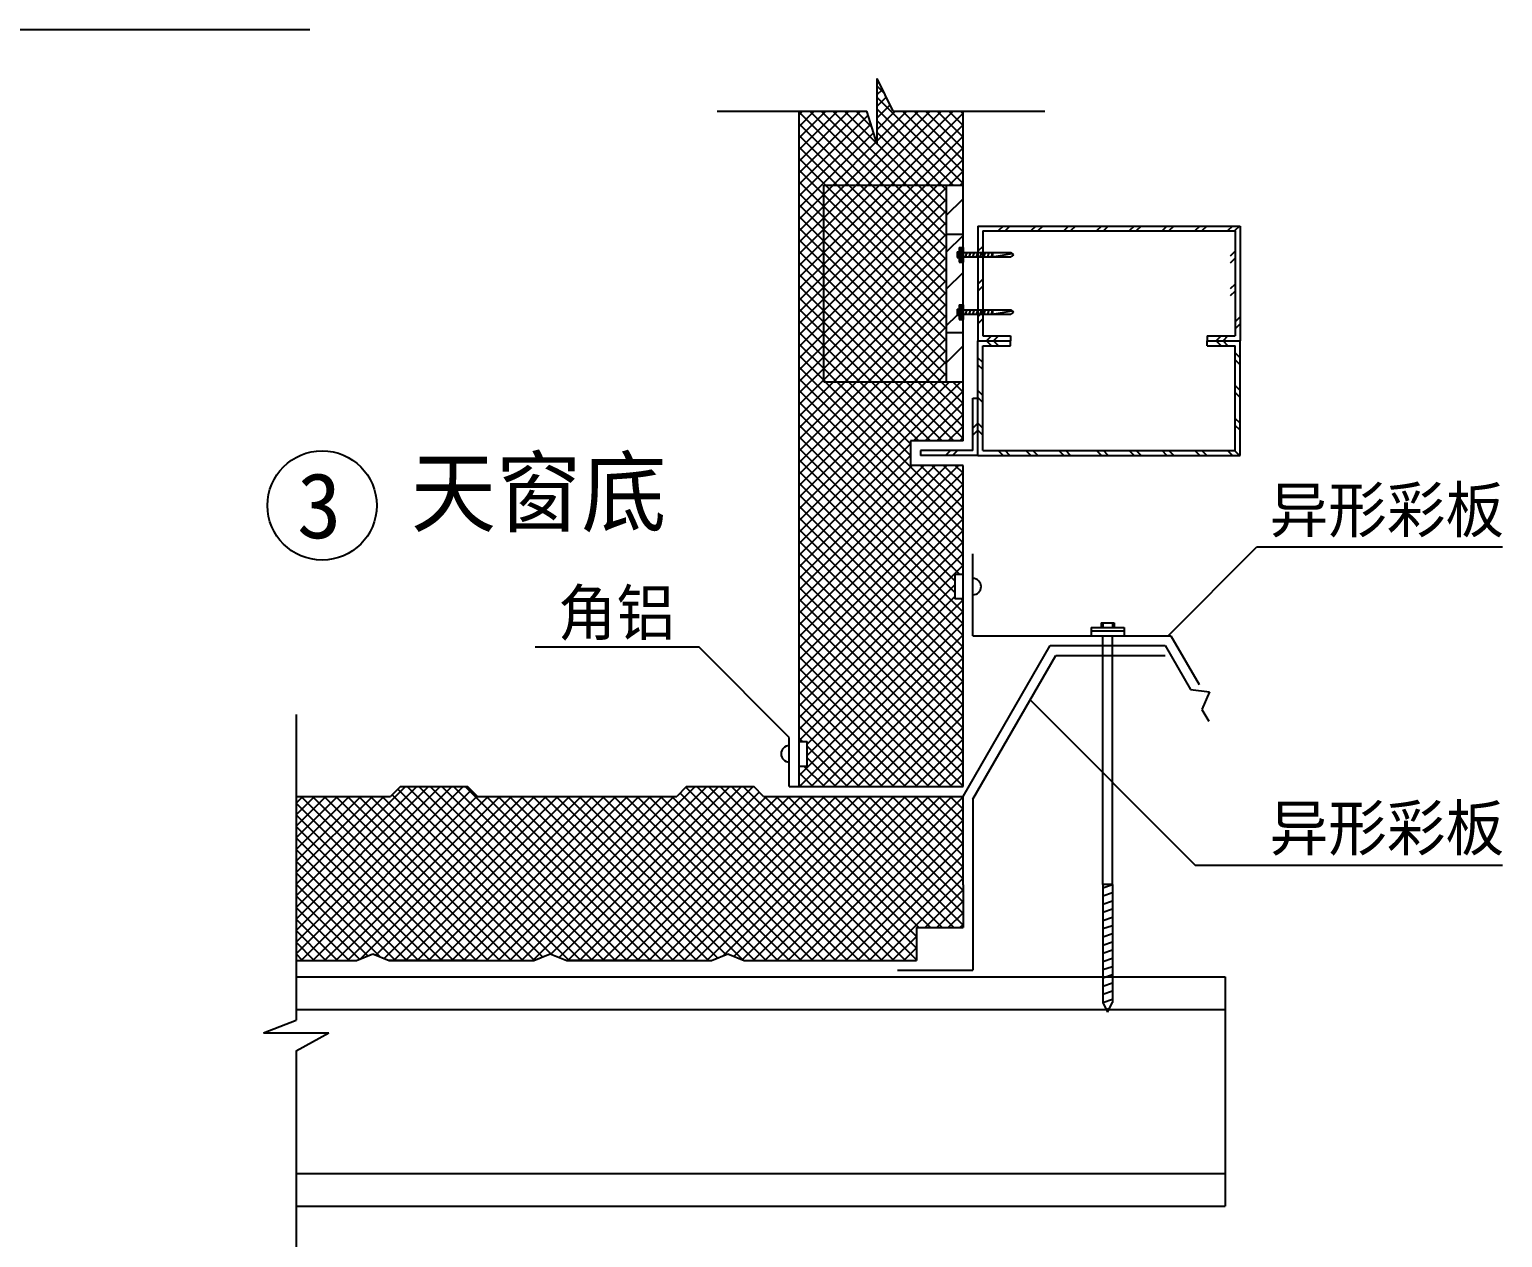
# Model space of a CAD drawing. Header units: metres. Extents: x 3 to 20502, y 1020 to 33464.
# Drawn here: x 10080 to 19066, y 9662 to 17032 of the extents above; entities that cross this region are included whole.
import ezdxf

# ---------------------------------------------------------------- set-up
doc = ezdxf.new("R2010")
doc.units = ezdxf.units.M
for name, color, linetype in [('1', 2, 'Continuous'), ('2', 3, 'Continuous'), ('4', 5, 'Continuous'), ('5', 6, 'Continuous')]:
    doc.layers.add(name, color=color, linetype=linetype)

msp = doc.modelspace()

# ---------------------------------------------------------------- hatches: boundary and pattern name
at = {"layer": '5'}
h = msp.add_hatch(dxfattribs=at)
h.set_pattern_fill('_U', scale=50)
h.set_pattern_definition([(45, (0, 0), (-112.2532, 112.2532), [])])
h.paths.add_polyline_path([(15674.54, 15782.8), (15774.54, 15782.8), (15774.54, 16082.8), (15674.54, 16082.8)])
h.paths.add_polyline_path([(15674.54, 15182.8), (15774.54, 15182.8), (15774.54, 15262.8), (15752.04, 15262.8), (15752.04, 15289.8), (15738.54, 15289.8), (15738.54, 15325.8), (15752.04, 15325.8), (15752.04, 15352.8), (15774.54, 15352.8), (15774.54, 15612.8), (15752.04, 15612.8), (15752.04, 15639.8), (15738.54, 15639.8), (15738.54, 15675.8), (15752.04, 15675.8), (15752.04, 15702.8), (15774.54, 15702.8), (15774.54, 15782.8), (15674.54, 15782.8)])
h.paths.add_polyline_path([(15674.54, 14882.8), (15774.54, 14882.8), (15774.54, 15182.8), (15674.54, 15182.8)])

# ---------------------------------------------------------------- linework, layer by layer
for p, q in [((9516.81, 17032.06), (11790.59, 17032.06)), ((14924.54, 16082.8), (15774.54, 16082.8)), ((14924.54, 14882.8), (14924.54, 16082.8)), ((15674.54, 14882.8), (15674.54, 16082.8)), ((15674.54, 15782.8), (15774.54, 15782.8)), ((15674.54, 15182.8), (15774.54, 15182.8)), ((14924.54, 14882.8), (15774.54, 14882.8))]:
    msp.add_line(p, q)
at = {"layer": '1'}
for p, q in [((14774.54, 12412.8), (14774.54, 16532.8)), ((15774.54, 14522.8), (15774.54, 16532.8)), ((15774.54, 12412.8), (15774.54, 14372.8)), ((15834.54, 13332.8), (15834.54, 13832.8)), ((15834.54, 13332.8), (17042.74, 13332.8)), ((17042.74, 13332.8), (17214.41, 13035.48)), ((15774.54, 12352.8), (16305.73, 13272.8)), ((15834.54, 12336.72), (16340.37, 13212.8)), ((16305.73, 13272.8), (17008.1, 13272.8)), ((16340.37, 13212.8), (17008.1, 13212.8)), ((17008.1, 13272.8), (17162.45, 13005.48)), ((17162.45, 13005.48), (17278.27, 12991.53)), ((17278.27, 12991.53), (17232.45, 12884.24)), ((17232.45, 12884.24), (17273.7, 12812.8)), ((14714.54, 12412.8), (14714.54, 12712.8)), ((12342.49, 12412.8), (12282.49, 12352.8)), ((12342.49, 12412.8), (12752.49, 12412.8)), ((12812.49, 12352.8), (12752.49, 12412.8)), ((14088.51, 12412.8), (14028.51, 12352.8)), ((14088.51, 12412.8), (14498.51, 12412.8)), ((14558.51, 12352.8), (14498.51, 12412.8)), ((14714.54, 12412.8), (14974.54, 12412.8)), ((11706.41, 12352.8), (12282.49, 12352.8)), ((12812.49, 12352.8), (14028.51, 12352.8)), ((14558.51, 12352.8), (15774.54, 12352.8)), ((15834.54, 12336.72), (15834.54, 11292.8)), ((15774.54, 11812.8), (15774.54, 11552.8)), ((15489.86, 11552.8), (15774.54, 11552.8)), ((15489.86, 11552.8), (15489.86, 11352.8)), ((11708.07, 11352.8), (11706.41, 11352.8)), ((11706.41, 11352.8), (12073.97, 11352.8)), ((12073.97, 11352.8), (12173.97, 11392.8)), ((12173.97, 11392.8), (12273.97, 11352.8)), ((12791.02, 11352.8), (12273.97, 11352.8)), ((12273.97, 11352.8), (13156.91, 11352.8)), ((13156.91, 11352.8), (13256.91, 11392.8)), ((13256.91, 11392.8), (13356.91, 11352.8)), ((13873.97, 11352.8), (13356.91, 11352.8)), ((13356.91, 11352.8), (14239.86, 11352.8)), ((14239.86, 11352.8), (14339.86, 11392.8)), ((14339.86, 11392.8), (14439.86, 11352.8)), ((14439.86, 11352.8), (15489.86, 11352.8)), ((15374.54, 11292.8), (15834.54, 11292.8))]:
    msp.add_line(p, q, dxfattribs=at)
at = {"layer": '2'}
for p, q in [((15348.87, 16532.8), (15251, 16732.8)), ((15251, 16332.8), (15251, 16732.8)), ((14274.54, 16532.8), (15187.18, 16532.8)), ((15251, 16332.8), (15187.18, 16532.8)), ((15348.87, 16532.8), (16274.54, 16532.8)), ((15738.54, 15675.8), (15752.04, 15675.8)), ((15738.54, 15675.8), (15738.54, 15639.8)), ((15738.54, 15671.3), (15752.04, 15671.3)), ((15738.54, 15644.3), (15752.04, 15644.3)), ((15738.54, 15639.8), (15752.04, 15639.8)), ((15752.04, 15702.8), (15774.54, 15702.8)), ((15752.04, 15702.8), (15752.04, 15612.8)), ((15761.04, 15702.8), (15761.04, 15612.8)), ((15774.54, 15702.8), (15774.54, 15612.8)), ((15774.54, 15671.3), (16067.04, 15671.3)), ((15774.54, 15644.3), (16067.04, 15644.3)), ((15954.2, 15671.3), (15954.2, 15644.3)), ((15954.2, 15644.3), (16074.54, 15664.55)), ((16067.04, 15671.3), (16082.04, 15657.8)), ((16082.04, 15657.8), (16067.04, 15644.3)), ((15752.04, 15612.8), (15774.54, 15612.8)), ((15738.54, 15325.8), (15738.54, 15289.8)), ((15738.54, 15325.8), (15752.04, 15325.8)), ((15738.54, 15321.3), (15752.04, 15321.3)), ((15738.54, 15294.3), (15752.04, 15294.3)), ((15738.54, 15289.8), (15752.04, 15289.8)), ((15752.04, 15352.8), (15752.04, 15262.8)), ((15752.04, 15352.8), (15774.54, 15352.8)), ((15761.04, 15352.8), (15761.04, 15262.8)), ((15774.54, 15352.8), (15774.54, 15262.8)), ((15774.54, 15321.3), (16067.04, 15321.3)), ((15774.54, 15294.3), (16067.04, 15294.3)), ((15954.2, 15321.3), (15954.2, 15294.3)), ((15954.2, 15294.3), (16074.54, 15314.55)), ((16067.04, 15321.3), (16082.04, 15307.8)), ((16082.04, 15307.8), (16067.04, 15294.3)), ((15752.04, 15262.8), (15774.54, 15262.8)), ((15774.54, 14522.8), (15454.54, 14522.8)), ((15454.54, 14522.8), (15454.54, 14372.8)), ((15774.54, 14372.8), (15454.54, 14372.8)), ((17025.83, 13332.8), (17565.83, 13872.8)), ((19065.83, 13872.8), (17565.83, 13872.8)), ((15724.54, 13707.8), (15724.54, 13557.8)), ((15774.54, 13707.8), (15724.54, 13707.8)), ((15774.54, 13557.8), (15724.54, 13557.8)), ((16616.91, 13412.8), (16696.91, 13412.8)), ((16616.91, 13412.8), (16616.91, 13382.8)), ((16626.91, 13412.8), (16626.91, 13382.8)), ((16686.91, 13412.8), (16686.91, 13382.8)), ((16696.91, 13412.8), (16696.91, 13382.8)), ((16556.91, 13382.8), (16556.91, 13332.8)), ((16556.91, 13382.8), (16756.91, 13382.8)), ((16556.91, 13362.8), (16756.91, 13362.8)), ((16556.91, 13332.8), (16756.91, 13332.8)), ((16626.91, 11816.19), (16626.91, 13332.8)), ((16686.91, 11816.19), (16686.91, 13332.8)), ((16756.91, 13382.8), (16756.91, 13332.8)), ((14164.54, 13262.8), (13164.54, 13262.8)), ((14714.54, 12712.8), (14164.54, 13262.8)), ((16183.76, 12941.56), (17193.49, 11931.83)), ((11706.41, 12852.8), (11706.41, 10986.93)), ((14774.54, 12687.8), (14824.54, 12687.8)), ((14824.54, 12537.8), (14824.54, 12687.8)), ((14774.54, 12537.8), (14824.54, 12537.8)), ((14974.54, 12412.8), (15774.54, 12412.8)), ((15774.54, 11812.8), (15774.54, 12352.8)), ((19065.83, 11931.83), (17193.49, 11931.83)), ((16686.91, 11816.19), (16626.91, 11816.19)), ((16626.91, 11796.19), (16686.91, 11816.19)), ((16626.91, 11816.19), (16626.91, 11096.19)), ((16686.91, 11816.19), (16686.91, 11096.19)), ((16626.91, 11746.19), (16686.91, 11766.19)), ((16626.91, 11696.19), (16686.91, 11716.19)), ((16626.91, 11646.19), (16686.91, 11666.19)), ((16626.91, 11596.19), (16686.91, 11616.19)), ((16626.91, 11546.19), (16686.91, 11566.19)), ((16626.91, 11496.19), (16686.91, 11516.19)), ((16626.91, 11446.19), (16686.91, 11466.19)), ((16626.91, 11396.19), (16686.91, 11416.19)), ((16626.91, 11346.19), (16686.91, 11366.19)), ((11706.41, 11252.8), (17373.7, 11252.8)), ((16626.91, 11296.19), (16686.91, 11316.19)), ((16626.91, 11246.19), (16686.91, 11266.19)), ((17373.7, 11252.8), (17373.7, 9852.8)), ((16626.91, 11196.19), (16686.91, 11216.19)), ((16626.91, 11146.19), (16686.91, 11166.19)), ((16626.91, 11096.19), (16686.91, 11116.19)), ((16626.91, 11096.19), (16656.91, 11036.19)), ((16648.34, 11053.33), (16668.91, 11060.19)), ((16656.91, 11036.19), (16686.91, 11096.19)), ((11506.41, 10909.95), (11706.41, 10986.93)), ((11706.41, 11052.8), (17373.7, 11052.8)), ((11506.41, 10909.95), (11906.41, 10909.95)), ((11706.41, 10801.57), (11906.41, 10909.95)), ((11706.41, 10801.57), (11706.41, 9352.8)), ((11706.41, 10052.8), (17373.7, 10052.8)), ((11706.41, 9852.8), (17373.7, 9852.8))]:
    msp.add_line(p, q, dxfattribs=at)
for centre, start, end in [((15834.54, 13632.8), 270, 90), ((14714.54, 12612.8), 90, 270)]:
    msp.add_arc(centre, 50, start, end, dxfattribs=at)
at = {"layer": '4'}
msp.add_circle((11864.97, 14128.03), 333.22, dxfattribs=at)
at = {"layer": '5'}
for p, q in [((15251, 16705.17), (15259.52, 16713.69)), ((15292.5, 16645.36), (15251, 16686.87)), ((15251, 16634.46), (15282.65, 16666.11)), ((15251, 16563.75), (15305.96, 16618.71)), ((15340.13, 16527.03), (15251, 16616.16)), ((15251, 16493.04), (15330.82, 16572.86)), ((15713.64, 16082.8), (15251, 16545.44)), ((14774.54, 16511.55), (14795.78, 16532.8)), ((14774.54, 16440.84), (14866.49, 16532.8)), ((14774.54, 16370.13), (14937.2, 16532.8)), ((14774.54, 16299.42), (15007.91, 16532.8)), ((14774.54, 16228.71), (15078.62, 16532.8)), ((14774.54, 16158), (15149.33, 16532.8)), ((15218.67, 16082.8), (14774.54, 16526.93)), ((14774.54, 16087.29), (15191.65, 16504.4)), ((15147.96, 16082.8), (14774.54, 16456.22)), ((14774.54, 16016.58), (15210.05, 16452.1)), ((15289.38, 16082.8), (14839.38, 16532.8)), ((15360.09, 16082.8), (14910.09, 16532.8)), ((15430.8, 16082.8), (14980.8, 16532.8)), ((15250.82, 16333.48), (15051.51, 16532.8)), ((15052.89, 16082.8), (15502.89, 16532.8)), ((15215.17, 16439.84), (15122.22, 16532.8)), ((15123.6, 16082.8), (15573.6, 16532.8)), ((15194.31, 16082.8), (15644.31, 16532.8)), ((15251, 16422.33), (15361.47, 16532.8)), ((15251, 16351.62), (15432.18, 16532.8)), ((15642.93, 16082.8), (15251, 16474.73)), ((15265.02, 16082.8), (15715.02, 16532.8)), ((15774.54, 16092.61), (15334.35, 16532.8)), ((15335.73, 16082.8), (15774.54, 16521.61)), ((15774.54, 16163.32), (15405.06, 16532.8)), ((15406.44, 16082.8), (15774.54, 16450.89)), ((15774.54, 16234.04), (15475.77, 16532.8)), ((15774.54, 16304.75), (15546.48, 16532.8)), ((15774.54, 16375.46), (15617.2, 16532.8)), ((15774.54, 16446.17), (15687.91, 16532.8)), ((15774.54, 16516.88), (15758.62, 16532.8)), ((14774.54, 15945.87), (15229.33, 16400.66)), ((15077.25, 16082.8), (14774.54, 16385.51)), ((15572.22, 16082.8), (15251, 16404.02)), ((15477.15, 16082.8), (15774.54, 16380.18)), ((15006.54, 16082.8), (14774.54, 16314.8)), ((14982.18, 16082.8), (15247.23, 16347.85)), ((15501.51, 16082.8), (15251, 16333.31)), ((15547.86, 16082.8), (15774.54, 16309.47)), ((14935.82, 16082.8), (14774.54, 16244.09)), ((15618.57, 16082.8), (15774.54, 16238.76)), ((14924.54, 16023.37), (14774.54, 16173.37)), ((14924.54, 15952.66), (14774.54, 16102.66)), ((15689.28, 16082.8), (15774.54, 16168.05)), ((15759.99, 16082.8), (15774.54, 16097.34)), ((14924.54, 15881.95), (14774.54, 16031.95)), ((14774.54, 15875.16), (14924.54, 16025.16)), ((14924.54, 16025.16), (14982.18, 16082.8)), ((14924.54, 15954.45), (15052.89, 16082.8)), ((14924.54, 15883.74), (15123.6, 16082.8)), ((14924.54, 15813.03), (15194.31, 16082.8)), ((14924.54, 15742.32), (15265.02, 16082.8)), ((14924.54, 15671.61), (15335.73, 16082.8)), ((14924.54, 15600.89), (15406.44, 16082.8)), ((14924.54, 15530.18), (15477.15, 16082.8)), ((14924.54, 15459.47), (15547.86, 16082.8)), ((14924.54, 15388.76), (15618.57, 16082.8)), ((14924.54, 15318.05), (15674.54, 16068.05)), ((15674.54, 15273.37), (14924.54, 16023.37)), ((14924.54, 15247.34), (15674.54, 15997.34)), ((15674.54, 15344.09), (14935.82, 16082.8)), ((15674.54, 15414.8), (15006.54, 16082.8)), ((15674.54, 15485.51), (15077.25, 16082.8)), ((15674.54, 15556.22), (15147.96, 16082.8)), ((15674.54, 15626.93), (15218.67, 16082.8)), ((15674.54, 15697.64), (15289.38, 16082.8)), ((15674.54, 15768.35), (15360.09, 16082.8)), ((15674.54, 15839.06), (15430.8, 16082.8)), ((15674.54, 15909.77), (15501.51, 16082.8)), ((15674.54, 15980.48), (15572.22, 16082.8)), ((15674.54, 16051.19), (15642.93, 16082.8)), ((14924.54, 15811.24), (14774.54, 15961.24)), ((14774.54, 15804.45), (14924.54, 15954.45)), ((15674.54, 15202.66), (14924.54, 15952.66)), ((14924.54, 15176.63), (15674.54, 15926.63)), ((14924.54, 15740.53), (14774.54, 15890.53)), ((14774.54, 15733.74), (14924.54, 15883.74)), ((14924.54, 15669.82), (14774.54, 15819.82)), ((15674.54, 15131.95), (14924.54, 15881.95)), ((14924.54, 15105.92), (15674.54, 15855.92)), ((15864.54, 15832.8), (15864.54, 15132.8)), ((15864.54, 15832.8), (17464.54, 15832.8)), ((16018.6, 15832.8), (15988.6, 15802.8)), ((16061.03, 15832.8), (16031.03, 15802.8)), ((16218.6, 15832.8), (16188.6, 15802.8)), ((16261.03, 15832.8), (16231.03, 15802.8)), ((16418.6, 15832.8), (16388.6, 15802.8)), ((16461.03, 15832.8), (16431.03, 15802.8)), ((16618.6, 15832.8), (16588.6, 15802.8)), ((16661.03, 15832.8), (16631.03, 15802.8)), ((16818.6, 15832.8), (16788.6, 15802.8)), ((16861.03, 15832.8), (16831.03, 15802.8)), ((17018.6, 15832.8), (16988.6, 15802.8)), ((17061.03, 15832.8), (17031.03, 15802.8)), ((17218.6, 15832.8), (17188.6, 15802.8)), ((17261.03, 15832.8), (17231.03, 15802.8)), ((17418.6, 15832.8), (17388.6, 15802.8)), ((17461.03, 15832.8), (17431.03, 15802.8)), ((17464.54, 15832.8), (17464.54, 15132.8)), ((14774.54, 15663.03), (14924.54, 15813.03)), ((14924.54, 15599.11), (14774.54, 15749.11)), ((14774.54, 15592.32), (14924.54, 15742.32)), ((15674.54, 15061.24), (14924.54, 15811.24)), ((14924.54, 15035.21), (15674.54, 15785.21)), ((15674.54, 14990.53), (14924.54, 15740.53)), ((15894.54, 15802.8), (15894.54, 15162.8)), ((15894.54, 15802.8), (17434.54, 15802.8)), ((17434.54, 15802.8), (17434.54, 15162.8)), ((14924.54, 15528.4), (14774.54, 15678.4)), ((14774.54, 15521.61), (14924.54, 15671.61)), ((14924.54, 14964.5), (15674.54, 15714.5)), ((15674.54, 14919.82), (14924.54, 15669.82)), ((14924.54, 14893.79), (15674.54, 15643.79)), ((15797.04, 15671.3), (15788.04, 15644.3)), ((15819.54, 15671.3), (15810.54, 15644.3)), ((15842.04, 15671.3), (15833.04, 15644.3)), ((15864.54, 15671.3), (15855.54, 15644.3)), ((15894.54, 15708.74), (15864.54, 15678.74)), ((15894.54, 15666.31), (15864.54, 15636.31)), ((15887.04, 15671.3), (15878.04, 15644.3)), ((15909.54, 15671.3), (15900.54, 15644.3)), ((15932.04, 15671.3), (15923.04, 15644.3)), ((15954.54, 15671.3), (15945.54, 15644.3)), ((17434.54, 15678.74), (17404.54, 15648.74)), ((17434.54, 15636.31), (17404.54, 15606.31)), ((14924.54, 15457.69), (14774.54, 15607.69)), ((14774.54, 15450.89), (14924.54, 15600.89)), ((15640.85, 14882.8), (14924.54, 15599.11)), ((14984.26, 14882.8), (15674.54, 15573.08)), ((14924.54, 15386.98), (14774.54, 15536.98)), ((14774.54, 15380.18), (14924.54, 15530.18)), ((14924.54, 15316.27), (14774.54, 15466.27)), ((14774.54, 15309.47), (14924.54, 15459.47)), ((15570.14, 14882.8), (14924.54, 15528.4)), ((15499.43, 14882.8), (14924.54, 15457.69)), ((15054.97, 14882.8), (15674.54, 15502.37)), ((15894.54, 15508.74), (15864.54, 15478.74)), ((15894.54, 15466.31), (15864.54, 15436.31)), ((17434.54, 15478.74), (17404.54, 15448.74)), ((14924.54, 15245.56), (14774.54, 15395.56)), ((14774.54, 15238.76), (14924.54, 15388.76)), ((15428.72, 14882.8), (14924.54, 15386.98)), ((15125.68, 14882.8), (15674.54, 15431.66)), ((17434.54, 15436.31), (17404.54, 15406.31)), ((14924.54, 15174.85), (14774.54, 15324.85)), ((14774.54, 15168.05), (14924.54, 15318.05)), ((15358.01, 14882.8), (14924.54, 15316.27)), ((15196.39, 14882.8), (15674.54, 15360.95)), ((15267.1, 14882.8), (15674.54, 15290.23)), ((15797.04, 15321.3), (15788.04, 15294.3)), ((15819.54, 15321.3), (15810.54, 15294.3)), ((15842.04, 15321.3), (15833.04, 15294.3)), ((15864.54, 15321.3), (15855.54, 15294.3)), ((15894.54, 15308.74), (15864.54, 15278.74)), ((15887.04, 15321.3), (15878.04, 15294.3)), ((15909.54, 15321.3), (15900.54, 15294.3)), ((15932.04, 15321.3), (15923.04, 15294.3)), ((15954.54, 15321.3), (15945.54, 15294.3)), ((17464.54, 15278.74), (17434.54, 15248.74)), ((14924.54, 15104.14), (14774.54, 15254.14)), ((14774.54, 15097.34), (14924.54, 15247.34)), ((15287.3, 14882.8), (14924.54, 15245.56)), ((15337.81, 14882.8), (15674.54, 15219.52)), ((15894.54, 15266.31), (15864.54, 15236.31)), ((17464.54, 15236.31), (17434.54, 15206.31)), ((14924.54, 15033.43), (14774.54, 15183.43)), ((14774.54, 15026.63), (14924.54, 15176.63)), ((14924.54, 14962.71), (14774.54, 15112.71)), ((14774.54, 14955.92), (14924.54, 15105.92)), ((15216.59, 14882.8), (14924.54, 15174.85)), ((15145.87, 14882.8), (14924.54, 15104.14)), ((15408.52, 14882.8), (15674.54, 15148.81)), ((15864.54, 15132.8), (16064.54, 15132.8)), ((15864.54, 14432.8), (15864.54, 15132.8)), ((15864.54, 15132.8), (16064.54, 15132.8)), ((15894.54, 15162.8), (16064.54, 15162.8)), ((15894.54, 14462.8), (15894.54, 15102.8)), ((15894.54, 15102.8), (16064.54, 15102.8)), ((15948.6, 15162.8), (15918.6, 15132.8)), ((15948.6, 15102.8), (15918.6, 15132.8)), ((15991.03, 15162.8), (15961.03, 15132.8)), ((15991.03, 15102.8), (15961.03, 15132.8)), ((16064.54, 15162.8), (16064.54, 15132.8)), ((16064.54, 15102.8), (16064.54, 15132.8)), ((17264.54, 15162.8), (17264.54, 15132.8)), ((17264.54, 15162.8), (17434.54, 15162.8)), ((17264.54, 15132.8), (17464.54, 15132.8)), ((17264.54, 15102.8), (17264.54, 15132.8)), ((17264.54, 15132.8), (17464.54, 15132.8)), ((17264.54, 15102.8), (17434.54, 15102.8)), ((17348.6, 15162.8), (17318.6, 15132.8)), ((17348.6, 15102.8), (17318.6, 15132.8)), ((17391.03, 15162.8), (17361.03, 15132.8)), ((17391.03, 15102.8), (17361.03, 15132.8)), ((17434.54, 14462.8), (17434.54, 15102.8)), ((17464.54, 14432.8), (17464.54, 15132.8)), ((14924.54, 14892), (14774.54, 15042)), ((14774.54, 14885.21), (14924.54, 15035.21)), ((15075.16, 14882.8), (14924.54, 15033.43)), ((15479.23, 14882.8), (15674.54, 15078.1)), ((15549.94, 14882.8), (15674.54, 15007.39)), ((15894.54, 14999.29), (15864.54, 15029.29)), ((17464.54, 15029.29), (17434.54, 15059.29)), ((17464.54, 14986.86), (17434.54, 15016.86)), ((15774.54, 13971.29), (14774.54, 14971.29)), ((14774.54, 14814.5), (14924.54, 14964.5)), ((15004.45, 14882.8), (14924.54, 14962.71)), ((15620.65, 14882.8), (15674.54, 14936.68)), ((15894.54, 14956.86), (15864.54, 14986.86)), ((15774.54, 13900.58), (14774.54, 14900.58)), ((14774.54, 14743.79), (14924.54, 14893.79)), ((14774.54, 14673.08), (14984.26, 14882.8)), ((14774.54, 14602.37), (15054.97, 14882.8)), ((14774.54, 14531.66), (15125.68, 14882.8)), ((14774.54, 14460.95), (15196.39, 14882.8)), ((14774.54, 14390.23), (15267.1, 14882.8)), ((14774.54, 14319.52), (15337.81, 14882.8)), ((14774.54, 14248.81), (15408.52, 14882.8)), ((14774.54, 14178.1), (15479.23, 14882.8)), ((14774.54, 14107.39), (15549.94, 14882.8)), ((14774.54, 14036.68), (15620.65, 14882.8)), ((14774.54, 13965.97), (15691.36, 14882.8)), ((14774.54, 13895.26), (15762.08, 14882.8)), ((15774.54, 13829.87), (14774.54, 14829.87)), ((14933.74, 14882.8), (14924.54, 14892)), ((15774.54, 14042), (14933.74, 14882.8)), ((15454.54, 14432.71), (15004.45, 14882.8)), ((15454.54, 14503.43), (15075.16, 14882.8)), ((15505.87, 14522.8), (15145.87, 14882.8)), ((15576.59, 14522.8), (15216.59, 14882.8)), ((15647.3, 14522.8), (15287.3, 14882.8)), ((15718.01, 14522.8), (15358.01, 14882.8)), ((15774.54, 14536.98), (15428.72, 14882.8)), ((15774.54, 14607.69), (15499.43, 14882.8)), ((15774.54, 14678.4), (15570.14, 14882.8)), ((15774.54, 14749.11), (15640.85, 14882.8)), ((15774.54, 14819.82), (15711.56, 14882.8)), ((15894.54, 14799.29), (15864.54, 14829.29)), ((17464.54, 14829.29), (17434.54, 14859.29)), ((15774.54, 13759.16), (14774.54, 14759.16)), ((15472.79, 14522.8), (15774.54, 14824.55)), ((15543.5, 14522.8), (15774.54, 14753.84)), ((15834.54, 14462.8), (15834.54, 14782.8)), ((15834.54, 14782.8), (15864.54, 14782.8)), ((15894.54, 14756.86), (15864.54, 14786.86)), ((15864.54, 14432.8), (15864.54, 14782.8)), ((15864.54, 14432.8), (15864.54, 14782.8)), ((17464.54, 14786.86), (17434.54, 14816.86)), ((15755.19, 13707.8), (14774.54, 14688.45)), ((15614.21, 14522.8), (15774.54, 14683.13)), ((17464.54, 14629.29), (17434.54, 14659.29)), ((15724.54, 13667.74), (14774.54, 14617.74)), ((15684.92, 14522.8), (15774.54, 14612.42)), ((15864.54, 14629.29), (15834.54, 14599.29)), ((15864.54, 14586.86), (15834.54, 14556.86)), ((15894.54, 14599.29), (15864.54, 14629.29)), ((15894.54, 14556.86), (15864.54, 14586.86)), ((17464.54, 14586.86), (17434.54, 14616.86)), ((15724.54, 13597.03), (14774.54, 14547.03)), ((14774.54, 13824.55), (15454.54, 14504.55)), ((15774.54, 13476.32), (14774.54, 14476.32)), ((15755.63, 14522.8), (15774.54, 14541.71)), ((14774.54, 13753.84), (15454.54, 14433.84)), ((15774.54, 13405.61), (14774.54, 14405.61)), ((15834.54, 14462.8), (15514.54, 14462.8)), ((15514.54, 14462.8), (15514.54, 14432.8)), ((15864.54, 14432.8), (15514.54, 14432.8)), ((15698.05, 14462.8), (15668.05, 14432.8)), ((15740.47, 14462.8), (15710.47, 14432.8)), ((15864.54, 14432.8), (17464.54, 14432.8)), ((15894.54, 14462.8), (17434.54, 14462.8)), ((16018.6, 14432.8), (15988.6, 14462.8)), ((16061.03, 14432.8), (16031.03, 14462.8)), ((16188.6, 14432.8), (16158.6, 14462.8)), ((16231.03, 14432.8), (16201.03, 14462.8)), ((16388.6, 14432.8), (16358.6, 14462.8)), ((16431.03, 14432.8), (16401.03, 14462.8)), ((16618.6, 14432.8), (16588.6, 14462.8)), ((16661.03, 14432.8), (16631.03, 14462.8)), ((16818.6, 14432.8), (16788.6, 14462.8)), ((16861.03, 14432.8), (16831.03, 14462.8)), ((17018.6, 14432.8), (16988.6, 14462.8)), ((17061.03, 14432.8), (17031.03, 14462.8)), ((17218.6, 14432.8), (17188.6, 14462.8)), ((17261.03, 14432.8), (17231.03, 14462.8)), ((17418.6, 14432.8), (17388.6, 14462.8)), ((17461.03, 14432.8), (17431.03, 14462.8)), ((14774.54, 13683.13), (15464.21, 14372.8)), ((14774.54, 13612.42), (15534.92, 14372.8)), ((14774.54, 13541.71), (15605.63, 14372.8)), ((14774.54, 13471), (15676.34, 14372.8)), ((14774.54, 13400.28), (15747.05, 14372.8)), ((15774.54, 13334.9), (14774.54, 14334.9)), ((14774.54, 13329.57), (15774.54, 14329.57)), ((15774.54, 14112.71), (15514.45, 14372.8)), ((15774.54, 14183.43), (15585.16, 14372.8)), ((15774.54, 14254.14), (15655.87, 14372.8)), ((15774.54, 14324.85), (15726.59, 14372.8)), ((15774.54, 13264.19), (14774.54, 14264.19)), ((14774.54, 13258.86), (15774.54, 14258.86)), ((15774.54, 13193.48), (14774.54, 14193.48)), ((14774.54, 13188.15), (15774.54, 14188.15)), ((15774.54, 13122.77), (14774.54, 14122.77)), ((14774.54, 13117.44), (15774.54, 14117.44)), ((15774.54, 13052.05), (14774.54, 14052.05)), ((14774.54, 13046.73), (15774.54, 14046.73)), ((15774.54, 12981.34), (14774.54, 13981.34)), ((14774.54, 12976.02), (15774.54, 13976.02)), ((15774.54, 12910.63), (14774.54, 13910.63)), ((14774.54, 12905.31), (15774.54, 13905.31)), ((15774.54, 12839.92), (14774.54, 13839.92)), ((14774.54, 12834.6), (15774.54, 13834.6)), ((15774.54, 12769.21), (14774.54, 13769.21)), ((14774.54, 12763.89), (15774.54, 13763.89)), ((15774.54, 12698.5), (14774.54, 13698.5)), ((14774.54, 12693.18), (15724.54, 13643.18)), ((15774.54, 12627.79), (14774.54, 13627.79)), ((14824.54, 12672.47), (15724.54, 13572.47)), ((15774.54, 12557.08), (14774.54, 13557.08)), ((15774.54, 12486.37), (14774.54, 13486.37)), ((14774.54, 12481.05), (15774.54, 13481.05)), ((14824.54, 12601.76), (15774.54, 13551.76)), ((15774.54, 13547.03), (15763.77, 13557.8)), ((15774.54, 12415.66), (14774.54, 13415.66)), ((14777, 12412.8), (15774.54, 13410.34)), ((15706.69, 12412.8), (14774.54, 13344.95)), ((14847.71, 12412.8), (15774.54, 13339.62)), ((15635.98, 12412.8), (14774.54, 13274.24)), ((14918.42, 12412.8), (15774.54, 13268.91)), ((15565.27, 12412.8), (14774.54, 13203.53)), ((15494.55, 12412.8), (14774.54, 13132.82)), ((14989.13, 12412.8), (15774.54, 13198.2)), ((15059.84, 12412.8), (15774.54, 13127.49)), ((15423.84, 12412.8), (14774.54, 13062.11)), ((15130.55, 12412.8), (15774.54, 13056.78)), ((15353.13, 12412.8), (14774.54, 12991.39)), ((15201.26, 12412.8), (15774.54, 12986.07)), ((15282.42, 12412.8), (14774.54, 12920.68)), ((15271.97, 12412.8), (15774.54, 12915.36)), ((15211.71, 12412.8), (14774.54, 12849.97)), ((15141, 12412.8), (14774.54, 12779.26)), ((15342.68, 12412.8), (15774.54, 12844.65)), ((15413.4, 12412.8), (15774.54, 12773.94)), ((14795.29, 12687.8), (14774.54, 12708.55)), ((15484.11, 12412.8), (15774.54, 12703.23)), ((15070.29, 12412.8), (14824.54, 12658.55)), ((14999.58, 12412.8), (14824.54, 12587.84)), ((15554.82, 12412.8), (15774.54, 12632.52)), ((14858.16, 12412.8), (14774.54, 12496.42)), ((14928.87, 12412.8), (14803.87, 12537.8)), ((15625.53, 12412.8), (15774.54, 12561.81)), ((15696.24, 12412.8), (15774.54, 12491.1)), ((11706.41, 11746.37), (12372.84, 12412.8)), ((11706.41, 11675.66), (12443.55, 12412.8)), ((11706.41, 11604.95), (12514.26, 12412.8)), ((11706.41, 11534.24), (12584.97, 12412.8)), ((11706.41, 11463.53), (12655.68, 12412.8)), ((11706.41, 11392.82), (12726.39, 12412.8)), ((13443.28, 11352.8), (12383.28, 12412.8)), ((13514, 11352.8), (12454, 12412.8)), ((13584.71, 11352.8), (12524.71, 12412.8)), ((13655.42, 11352.8), (12595.42, 12412.8)), ((13726.13, 11352.8), (12666.13, 12412.8)), ((13796.84, 11352.8), (12736.84, 12412.8)), ((13080.6, 11352.8), (14140.6, 12412.8)), ((13151.31, 11352.8), (14211.31, 12412.8)), ((13260.56, 11391.34), (14282.02, 12412.8)), ((13311.07, 11371.13), (14352.74, 12412.8)), ((13363.45, 11352.8), (14423.45, 12412.8)), ((13434.16, 11352.8), (14494.16, 12412.8)), ((15140.34, 11352.8), (14084.43, 12408.71)), ((15211.05, 11352.8), (14151.05, 12412.8)), ((15281.76, 11352.8), (14221.76, 12412.8)), ((15352.47, 11352.8), (14292.47, 12412.8)), ((15423.18, 11352.8), (14363.18, 12412.8)), ((15489.86, 11356.83), (14433.89, 12412.8)), ((14787.45, 12412.8), (14774.54, 12425.71)), ((15766.95, 12412.8), (15774.54, 12420.39)), ((11706.41, 12312.06), (11747.15, 12352.8)), ((11706.41, 12241.35), (11817.86, 12352.8)), ((11706.41, 12170.64), (11888.57, 12352.8)), ((11706.41, 12099.93), (11959.28, 12352.8)), ((11706.41, 12029.22), (12029.99, 12352.8)), ((11706.41, 11958.51), (12100.7, 12352.8)), ((11706.41, 11887.8), (12171.41, 12352.8)), ((11706.41, 11817.09), (12242.13, 12352.8)), ((12665.47, 11352.8), (11706.41, 12311.85)), ((12736.18, 11352.8), (11736.18, 12352.8)), ((11737.1, 11352.8), (12774.8, 12390.49)), ((12806.89, 11352.8), (11806.89, 12352.8)), ((11807.81, 11352.8), (12810.15, 12355.14)), ((12877.6, 11352.8), (11877.6, 12352.8)), ((11878.52, 11352.8), (12878.52, 12352.8)), ((12948.31, 11352.8), (11948.31, 12352.8)), ((11949.23, 11352.8), (12949.23, 12352.8)), ((13019.02, 11352.8), (12019.02, 12352.8)), ((12019.94, 11352.8), (13019.94, 12352.8)), ((13089.73, 11352.8), (12089.73, 12352.8)), ((12101.78, 11363.92), (13090.65, 12352.8)), ((13159.43, 11353.81), (12160.44, 12352.8)), ((12193.54, 11384.97), (13161.36, 12352.8)), ((13209.94, 11374.01), (12231.15, 12352.8)), ((12244.04, 11364.77), (13232.08, 12352.8)), ((13265.16, 11389.5), (12292.18, 12362.48)), ((12302.79, 11352.8), (13302.79, 12352.8)), ((13372.57, 11352.8), (12327.53, 12397.84)), ((12373.5, 11352.8), (13373.5, 12352.8)), ((12444.21, 11352.8), (13444.21, 12352.8)), ((12514.92, 11352.8), (13514.92, 12352.8)), ((12585.63, 11352.8), (13585.63, 12352.8)), ((12656.34, 11352.8), (13656.34, 12352.8)), ((12727.05, 11352.8), (13727.05, 12352.8)), ((12797.76, 11352.8), (13797.76, 12352.8)), ((13867.55, 11352.8), (12867.55, 12352.8)), ((12868.47, 11352.8), (13868.47, 12352.8)), ((13938.26, 11352.8), (12938.26, 12352.8)), ((12939.18, 11352.8), (13939.18, 12352.8)), ((14008.97, 11352.8), (13008.97, 12352.8)), ((13009.89, 11352.8), (14009.89, 12352.8)), ((14079.68, 11352.8), (13079.68, 12352.8)), ((14150.39, 11352.8), (13150.39, 12352.8)), ((14221.1, 11352.8), (13221.1, 12352.8)), ((14276.97, 11367.64), (13291.81, 12352.8)), ((14327.48, 11387.84), (13362.52, 12352.8)), ((14428.82, 11357.22), (13433.23, 12352.8)), ((14503.94, 11352.8), (13503.94, 12352.8)), ((13504.87, 11352.8), (14531.69, 12379.62)), ((14574.66, 11352.8), (13574.66, 12352.8)), ((13575.58, 11352.8), (14575.58, 12352.8)), ((14645.37, 11352.8), (13645.37, 12352.8)), ((13646.29, 11352.8), (14646.29, 12352.8)), ((14716.08, 11352.8), (13716.08, 12352.8)), ((13717, 11352.8), (14717, 12352.8)), ((14786.79, 11352.8), (13786.79, 12352.8)), ((13787.71, 11352.8), (14787.71, 12352.8)), ((14857.5, 11352.8), (13857.5, 12352.8)), ((13858.42, 11352.8), (14858.42, 12352.8)), ((14928.21, 11352.8), (13928.21, 12352.8)), ((13929.13, 11352.8), (14929.13, 12352.8)), ((14998.92, 11352.8), (13998.92, 12352.8)), ((13999.84, 11352.8), (14999.84, 12352.8)), ((15069.63, 11352.8), (14049.07, 12373.36)), ((14070.55, 11352.8), (15070.55, 12352.8)), ((14141.26, 11352.8), (15141.26, 12352.8)), ((14211.97, 11352.8), (15211.97, 12352.8)), ((14311.23, 11381.35), (15282.68, 12352.8)), ((14378.1, 11377.5), (15353.4, 12352.8)), ((14428.61, 11357.3), (15424.11, 12352.8)), ((14494.82, 11352.8), (15494.82, 12352.8)), ((15489.86, 11427.54), (14564.61, 12352.8)), ((14565.53, 11352.8), (15565.53, 12352.8)), ((15489.86, 11498.25), (14635.32, 12352.8)), ((14636.24, 11352.8), (15636.24, 12352.8)), ((15506.03, 11552.8), (14706.03, 12352.8)), ((14706.95, 11352.8), (15706.95, 12352.8)), ((15576.74, 11552.8), (14776.74, 12352.8)), ((14777.66, 11352.8), (15774.54, 12349.68)), ((15647.45, 11552.8), (14847.45, 12352.8)), ((15718.16, 11552.8), (14918.16, 12352.8)), ((15774.54, 11567.13), (14988.87, 12352.8)), ((15774.54, 11637.84), (15059.58, 12352.8)), ((15774.54, 11708.55), (15130.29, 12352.8)), ((15774.54, 11779.26), (15201, 12352.8)), ((15774.54, 11849.97), (15271.71, 12352.8)), ((15774.54, 11920.68), (15342.42, 12352.8)), ((15774.54, 11991.39), (15413.13, 12352.8)), ((15774.54, 12062.11), (15483.84, 12352.8)), ((15774.54, 12132.82), (15554.55, 12352.8)), ((15774.54, 12203.53), (15625.27, 12352.8)), ((15774.54, 12274.24), (15695.98, 12352.8)), ((15774.54, 12344.95), (15766.69, 12352.8)), ((12594.76, 11352.8), (11706.41, 12241.14)), ((14848.37, 11352.8), (15774.54, 12278.96)), ((12524.05, 11352.8), (11706.41, 12170.43)), ((14919.08, 11352.8), (15774.54, 12208.25)), ((14989.79, 11352.8), (15774.54, 12137.54)), ((12453.34, 11352.8), (11706.41, 12099.72)), ((15060.5, 11352.8), (15774.54, 12066.83)), ((12382.62, 11352.8), (11706.41, 12029.01)), ((12311.91, 11352.8), (11706.41, 11958.3)), ((15131.21, 11352.8), (15774.54, 11996.12)), ((12219.36, 11374.64), (11706.41, 11887.59)), ((15201.92, 11352.8), (15774.54, 11925.41)), ((12142.91, 11380.38), (11706.41, 11816.88)), ((15272.63, 11352.8), (15774.54, 11854.7)), ((15543.34, 11552.8), (15774.54, 11783.99)), ((12092.41, 11360.17), (11706.41, 11746.17)), ((15614.06, 11552.8), (15774.54, 11713.28)), ((12029.07, 11352.8), (11706.41, 11675.46)), ((11958.36, 11352.8), (11706.41, 11604.75)), ((15684.77, 11552.8), (15774.54, 11642.57)), ((11887.65, 11352.8), (11706.41, 11534.03)), ((15755.48, 11552.8), (15774.54, 11571.86)), ((11816.94, 11352.8), (11706.41, 11463.32)), ((15343.34, 11352.8), (15489.86, 11499.31)), ((15414.06, 11352.8), (15489.86, 11428.6)), ((11746.23, 11352.8), (11706.41, 11392.61)), ((15484.77, 11352.8), (15489.86, 11357.89))]:
    msp.add_line(p, q, dxfattribs=at)

# ---------------------------------------------------------------- texts
at = {"layer": '4'}
for s, height, p in [('天窗底', 400, (12406.26, 14008.99)), ('3', 400, (11711.46, 13928.03)), ('异形彩板', 275, (17645.08, 13964.02)), ('角铝', 275, (13303.12, 13336.31)), ('异形彩板', 275, (17645.08, 12023.05))]:
    msp.add_text(s, height=height, dxfattribs=at).set_placement(p)

doc.saveas('drawing.dxf')
